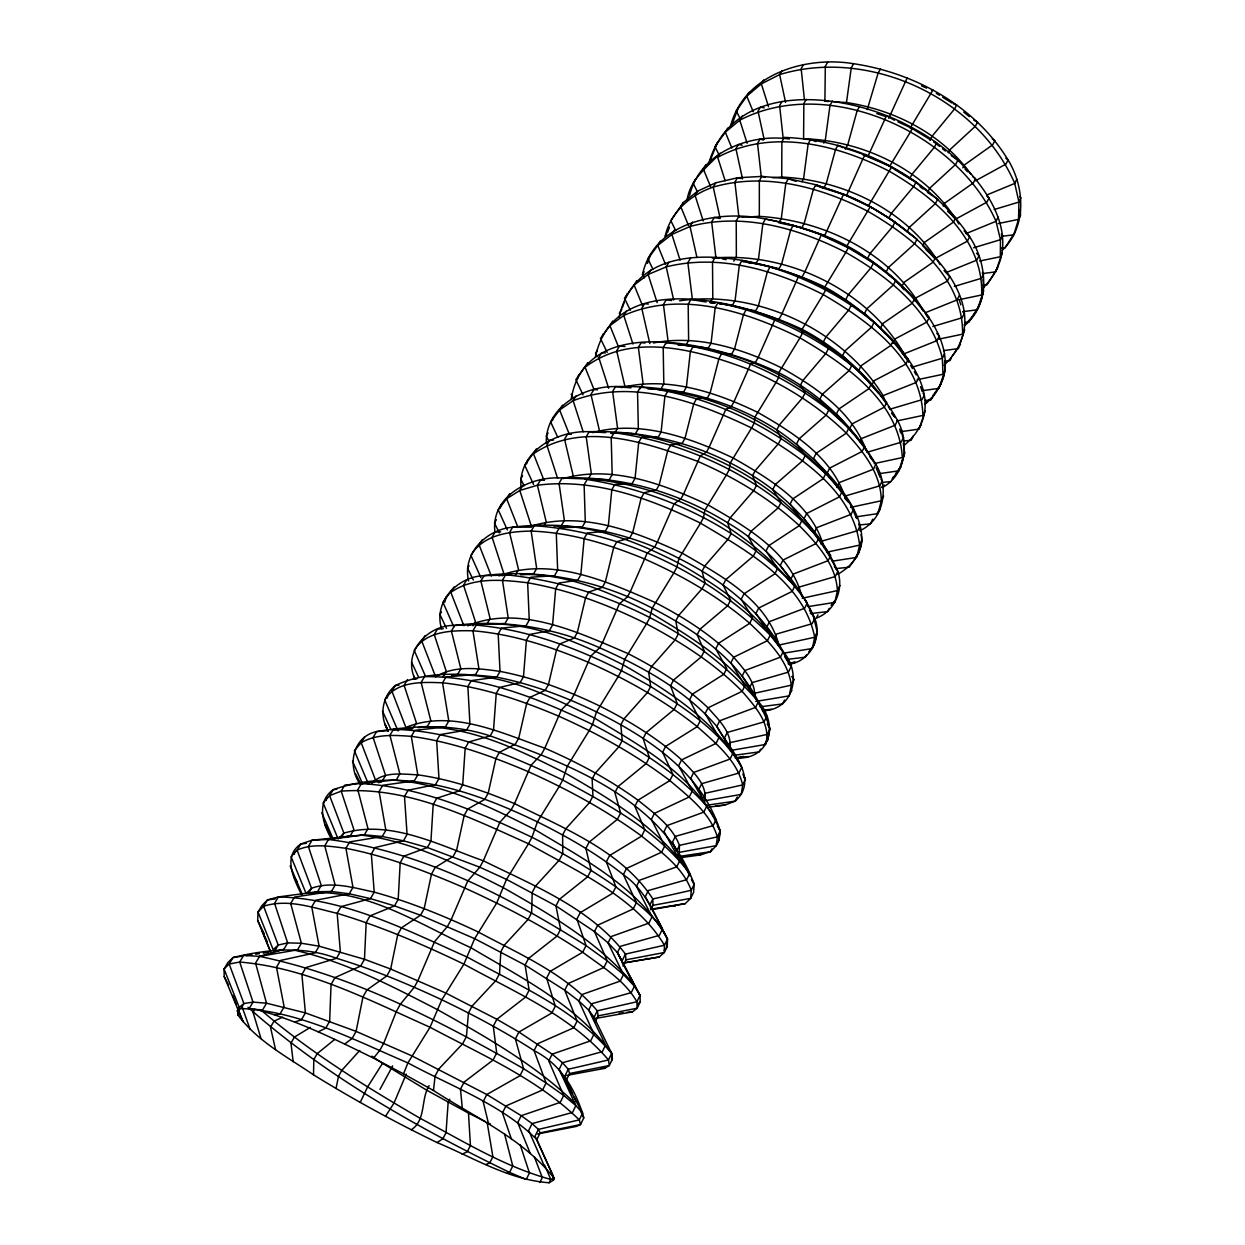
<?xml version="1.0" encoding="UTF-8"?>
<svg xmlns="http://www.w3.org/2000/svg" width="1245" height="1245" viewBox="0 0 1245 1245"><rect width="100%" height="100%" fill="white"/><g stroke="black" fill="none" stroke-linecap="round" stroke-linejoin="round"><path stroke-width="1.5" d="M644.287 277.822L642.451 274.554C654.279 221.174 719.33 209.487 765.457 219.042C826.555 230.278 886.284 260.283 923.572 311.25C891.762 252.906 823.925 220.365 759.326 216.365L759.341 180.79L761.862 176.401L788.334 178.72L815.88 184.742L843.534 194.236C901.645 215.634 1010.582 301.181 943.943 365.376M940.053 264.656C907.729 210.498 843.519 179.918 781.735 177.055L781.876 141.681L784.35 137.401C856.498 140.109 929.05 176.136 969.606 236.752C987.301 263.068 991.067 303.609 964.673 325.505M611.622 1060.693L611.7 1053.394L594.098 1017.243L588.698 1010.115L578.863 1001.011L564.732 990.195L525.094 965.093L474.656 938.668L420.514 915.231L394.525 905.878L370.496 898.641L349.269 893.786L331.45 891.467L317.553 891.716L278.351 896.945L267.41 899.933L261.761 905.8L258.042 912.025L257.668 920.428L270.383 951.32M571.128 399.598C585.508 308.075 723.921 346.25 778.763 372.691C819.086 393.124 852.732 425.588 875.842 464.26C888.93 486.095 885.055 518.932 860.279 530.495M982.959 288.077C1038.75 231.741 964.237 154.271 912.585 127.955C851.487 93.157 734.332 76.272 708.825 163.173M313.522 1074.824C287.175 1056.865 257.419 1041.271 238.075 1015.157L237.328 1010.675L240.985 1008.497C300.216 1011.236 354.343 1040.135 407.909 1062.888C451.406 1086.434 501.564 1104.346 536.844 1139.58L554.274 1178.455L553.449 1180.167L549.092 1182.75C509.096 1179.918 473.365 1157.694 437.026 1142.536C394.774 1122.025 353.455 1099.553 313.522 1074.824L313.818 1059.635L317.195 1053.628L334.718 1039.419M677.809 855.253L679.256 852.343L679.459 845.371C671.942 825.684 653.734 813.016 638 800.208C609.085 779.292 577.509 762.345 544.812 748.167C501.579 733.056 451.421 708.763 405.901 727.438L391.91 691.177L395.272 685.544C426.241 670.681 463.327 673.467 496.708 677.171C531.444 683.925 564.716 696.546 596.495 711.907C648.365 737.943 701.838 772.491 720.17 831.022L719.159 839.861L716.342 845.635L710.537 851.704L700.312 854.957L679.941 857.758M595.406 357.019C614.563 266.368 744.354 301.99 802.076 329.287C841.402 350.063 875.624 381.592 897.536 420.421C909.69 442.629 906.049 474.874 882.238 487.635M619.092 317.226C639.556 225.952 765.255 258.353 824.812 286.988C871.002 312.044 968.19 392.735 903.745 445.648M360.225 784.226C346.857 765.986 352.584 736.729 376.597 731.578C414.336 725.306 453.351 723.703 490.156 735.904C568.342 763.854 663.383 799.025 694.196 884.277L693.574 892.4L690.695 898.33L685.217 903.637L652.567 909.535M301.508 894.673C294.007 879.017 282.288 856.887 300.761 844.001L312.059 840.204L364.365 834.819L382.262 836.515L403.473 840.795L427.362 847.518L479.823 867.205L506.497 879.39L555.939 905.878L594.472 931.587L608.074 942.87L617.427 952.549L639.992 995.393L640.241 1001.945L637.175 1008.217L632.429 1011.874L594.861 1018.566M294.302 854.35L294.676 850.662M729.866 748.992C732.558 732.34 717.976 719.221 708.031 707.829C684.485 685.466 656.66 668.254 627.869 653.516C579.952 633.145 519.43 603.794 467.653 625.83M260.936 1009.913C309.6 1052.149 364.785 1086.107 420.343 1118.415C462.611 1140.778 504.225 1166.845 550.726 1179.389L554.274 1178.455C523.569 1138.973 474.827 1117.294 433.478 1090.495L435.081 1076.069L438.847 1068.957L462.689 1043.699L466.439 1036.571L468.462 1012.948L472.104 1006.069L495.915 980.531L499.556 973.637L500.817 951.771L504.349 945.095L528.129 919.339L531.646 912.647L532.191 892.463L535.615 885.973L559.347 860.015L562.756 853.525L562.615 834.913L565.946 828.625L589.616 802.465L592.931 796.178L592.153 779.059L595.375 772.958L618.998 746.642L622.204 740.542L620.835 724.823L623.963 718.894L647.524 692.438L650.637 686.524L648.692 672.144L651.742 666.386L675.21 639.805L678.245 634.047L675.77 620.959L678.727 615.357L702.118 588.667L705.075 583.08L702.087 571.175L704.966 565.744L728.278 538.96L731.142 533.529L727.687 522.775C678.183 492.211 620.43 475.45 562.102 478.064C530.541 475.559 490.234 496.195 494.981 532.424M754.61 696.593C755.575 680.984 743.032 668.378 733.71 657.236C711.004 634.545 683.661 617.209 655.259 602.549C607.653 581.648 550.757 555.986 499.012 575.937M833.901 101.81L846.475 102.541L851.269 67.821L853.603 63.713C915.059 72.848 975.162 106.09 1008.061 159.92C1024.9 187.373 1026.907 226.963 1002.209 250.323M331.186 838.352C322.33 823.241 316.495 801.827 333.162 789.672C402.057 765.519 474.781 791.789 537.404 821.887C567.533 836.873 596.946 853.696 623.356 874.675C645.766 890.113 655.461 915.853 667.476 939.041L667.273 946.402L664.316 952.503L659.181 957.016L623.901 962.867M326.19 800.395L326.657 797.08M415.099 679.194C402.088 652.629 427.533 624.694 454.721 625.41C504.194 619.185 554.165 627.542 599.639 647.774C642.685 666.884 685.715 690.275 716.84 726.442C728.605 747.809 760.555 778.436 735.204 801.142L724.73 805.126L707.425 807.289M743.514 756.415L735.966 758.003C769.955 760.119 778.996 724.419 758.407 701.713C736.464 658.029 694.477 629.892 652.255 608.136C600.619 581.228 542.151 568.42 484.103 575.626C457.646 576.559 433.12 601.584 441.57 628.709M762.594 710.786C794.45 710.241 801.764 672.829 783.183 651.633C760.368 609.396 721.12 579.61 678.961 558.429C628.025 531.771 569.852 520.177 512.66 527.195C486.437 529.312 461.973 553.651 468.618 580.979M336.041 1088.504L338.484 1076.349L341.799 1070.342L359.743 1050.469M388.191 731.08C379.18 716.311 381.841 696.749 395.272 685.544L398.976 685.217M387.257 698.04L388.02 694.305M520.924 486.717C518.48 450.908 557.449 430.303 589.181 431.704C646.606 430.07 703.97 444.761 752.587 475.683L756.493 485.348L753.707 490.623L730.488 517.484L727.687 522.775C765.473 545.045 796.349 578.583 814.775 618.391C822.509 637.642 809.872 661.811 788.785 664.27M546.306 443.111C545.294 407.317 583.314 386.106 615.528 386.572C672.098 385.156 729.025 399.069 776.833 429.836L781.16 438.473L778.452 443.609L755.31 470.517L752.587 475.683C789.439 498.342 820.346 531.724 837.838 571.362C843.954 589.648 834.772 611.373 816.346 618.127L817.965 614.843M804.908 599.467L813.514 616.493L817.249 631.993L814.23 644.63L808.814 651.773M838.445 573.042L837.854 574.256C904.633 534.992 813.639 454.316 776.833 429.836L779.479 424.825L802.527 397.855L805.157 392.86L800.426 385.203L803.025 380.316L825.964 353.331L828.532 348.444L823.427 341.737L825.933 336.975L848.794 309.958L851.284 305.196L845.822 299.376L848.281 294.738L871.018 267.706L873.461 263.068C842.6 238.495 803.647 226.683 765.457 219.042L762.874 223.571L758.516 258.913L755.948 263.473L748.556 262.726M444.776 602.284L446.099 597.009M861.058 534.681C864.481 546.975 855.486 557.62 849.277 567.206L836.08 568.591M903.31 443.36L904.648 452.838L900.571 467.295L892.167 479.263L893.303 476.959M924.817 404.5C980.157 356.459 910.173 286.615 867.656 258.089L870.053 253.575L892.681 226.528L895.062 222.015L868.543 205.581L891.685 166.892L862.723 154.691M500.225 508.084L501.175 504.754M944.426 362.715C947.274 376.721 937.921 388.969 930.809 400.019L925.175 400.454M526.619 463.84L527.647 460.401M982.943 279.751C985.822 296.668 977.123 314.347 964.112 324.961M552.36 420.717L553.465 417.168M577.447 378.651L578.629 375.01M602.066 337.224L603.171 333.893M622.453 307.406L624.196 302.302M625.955 297.181L627.106 293.789M647.431 263.333L650.481 254.634M667.585 232.379L669.483 227.072M689.637 195.356C699.565 152.621 749.739 133.199 789.314 139.035M717.338 142.646L709.603 161.834M730.566 126.041C744.136 73.953 805.531 55.76 853.603 63.713M732.247 123.831L738.596 107.039M433.478 1090.495L403.52 1073.844L407.909 1062.888L430.039 1027.249L441.804 999.797L463.903 964.159L474.656 938.668L496.708 903.014L506.497 879.39L528.503 843.752L531.973 837.278L537.404 821.887L559.347 786.28L562.709 780.008L567.378 766.08L589.258 730.519L592.527 724.434L596.495 711.907L618.298 676.408L621.473 670.479L624.772 659.274L646.497 623.838L649.579 618.096L652.255 608.136L673.903 572.778L676.891 567.191L678.961 558.429L700.53 523.149L703.441 517.733L704.935 510.076L726.411 474.905L729.243 469.63L730.208 463.031L751.591 427.969L754.361 422.833L754.812 417.262L776.102 382.308L778.779 377.313L778.763 372.691L799.959 337.862L802.558 332.991L802.076 329.287L823.178 294.567L825.715 289.836L824.812 286.988L845.806 252.408L848.281 247.786L846.958 245.779L870.255 206.826L843.534 194.236L824.719 235.523L793.252 225.329L790.699 229.905L781.595 264.08L779.043 268.671L741.989 260.392L739.343 265.045L735.095 300.527L732.465 305.212L719.439 303.733M360.225 1102.432L367.602 1086.932L382.557 1063.292L371.804 1056.165M237.562 1007.656L243.024 1021.725L224.209 976.578L224.053 968.968L227.882 962.556L233.048 957.529C267.193 949.25 302.924 945.593 336.508 958.292C372.691 969.201 407.613 983.783 441.804 999.797C473.458 1015.033 504.599 1031.467 534.074 1050.609C559.783 1063.79 573.369 1086.278 582.551 1113.139L579.267 1119.878L580.543 1124.546L576.591 1126.367L537.575 1134.008M338.142 839.021L323.155 802.963L329.614 795.633L341.208 791.151L344.803 785.097L396.33 779.821L399.832 773.799L389.918 735.297L393.436 729.337C453.164 730.613 509.532 754.812 562.709 780.008C608.712 805.001 657.687 830.788 689.637 873.601L686.649 879.701L648.365 890.517L645.315 896.633L662.433 929.081L659.352 935.353L620.555 946.262L617.427 952.549L639.992 995.393L636.88 1001.758L637.175 1008.217L598.191 1015.842L595.063 1022.176L594.098 1017.243L597.273 1010.831L636.88 1001.758C624.601 980.033 602.16 966.789 582.676 952.238C545.108 927.323 505.143 906.251 464.074 887.716C425.946 871.204 386.837 856.249 345.923 848.312C329.785 846.258 312.511 843.145 297.104 850.133L291.065 856.716L306.13 893.536L311.515 888.276C331.901 880.853 353.907 887.872 374.216 892.136C410.087 902.018 444.621 916.133 478.236 931.991C519.803 954.355 566.351 973.932 597.273 1010.831L598.191 1015.842M694.196 884.277L691.535 879.328L694.196 884.277L691.255 890.284L690.695 898.33L652.987 905.333L650.341 908.072M742.814 774.079L745.428 779.23L742.658 784.91L741.304 794.357L704.826 800.8C707.58 783.759 691.955 771.106 681.622 759.855C657.204 737.88 628.881 720.793 599.67 705.977C567.953 690.633 534.712 678.043 500.008 671.382C478.749 668.456 454.939 665.001 435.625 676.782L421.775 641.097L425.043 635.619M792.256 676.408L793.952 679.77L791.322 685.155L789.283 695.846L755.777 701.449M817.249 631.993L814.697 637.253L812.331 648.505L783.012 653.283M839.955 585.461L837.449 590.581L834.788 602.378L808.114 606.611M862.069 540.128L859.641 545.108L856.684 557.418L832.282 561.184M883.623 495.93L881.258 500.786L878.036 513.578L855.844 516.908M904.648 452.838L898.859 470.812L878.814 473.738M925.144 410.803L919.168 429.089L900.151 431.782M945.157 369.796L938.995 388.362L922.125 390.697M964.673 329.769L958.354 348.616L943.57 350.592M983.737 290.692L977.263 309.787L962.665 311.701M1002.35 252.548L995.72 271.877L982.352 273.573M549.092 1182.75L550.726 1179.389L544.75 1165.289M711.922 848.857L710.537 851.704L678.743 856.544M737.227 796.987L735.204 801.142L705.79 805.375M760.524 749.21L759.217 751.902L734.425 755.264M784.521 700.001L782.607 703.939L760.119 706.802M806.651 654.637L805.39 657.204L786.98 659.399M829.232 608.307L827.614 611.637L810.355 613.567M872.729 519.118L870.411 523.865L859.283 524.954M913.363 435.797L911.169 440.31L903.528 440.948M951.398 357.797L949.997 360.676L944.441 361.066M617.427 952.549L634.421 986.196L631.262 992.639L591.935 1003.641L588.698 1010.115L605.584 1045.006L602.331 1051.636L562.46 1062.732L559.129 1069.408L582.551 1113.139L583.765 1117.901L580.543 1124.546L540.174 1132.872L536.844 1139.58M944.582 353.673L942.356 358.218L942.963 374.294L917.285 379.725M539.863 1182.47L542.291 1177.521L534.292 1156.683M700.997 853.556L700.312 854.957L693.247 855.19M897.536 420.421L895.155 425.245L861.54 438.52L859.921 441.742M918.67 377.686L916.351 382.386L883.094 395.63C841.9 329.287 756.804 289.478 679.537 300.808M959.381 295.392L957.172 299.858L924.599 313.024M998.116 217.05L996.016 221.299L1000.466 239.694L1000.311 256.735L979.737 261.014M1016.807 179.264L1014.753 183.42L1018.924 202.064L1018.534 219.369L1013.772 234.823L1002.443 236.223M622.36 960.331L625.457 954.106L664.456 945.22L667.476 939.041C657.22 916.118 634.919 901.909 615.886 886.845C589.227 868.185 560.981 851.985 531.973 837.278C478.127 811.896 421.65 787.073 361.439 783.587L357.813 789.719L367.975 828.625L364.365 834.819L328.478 839.472L312.059 840.204L308.371 846.429L321.241 885.413L317.553 891.716L312.713 893.116M649.828 905.022L652.831 898.968L691.255 890.284C682.493 866.598 660.395 851.549 641.657 836.095C606.253 810.308 567.642 789.283 527.709 771.433C490.343 755.559 451.686 741.802 411.301 736.355C394.463 735.126 376.363 733.819 361.19 742.674L354.358 750.704L368.536 784.272M702.507 798.963L705.355 793.236L742.658 784.91C736.822 759.948 715.47 742.938 697.247 726.629C663.85 700.172 626.484 679.179 587.593 661.982C550.959 646.684 512.707 634.047 472.929 630.795C452.386 630.375 426.241 630.624 414.227 650.419L425.292 675.864M728.465 746.689L730.535 742.518L767.325 734.363L770.017 728.823C752.867 673.467 697.807 641.268 650.933 613.069C610.486 592.838 566.662 573.027 520.503 574.536M753.707 695.846L755.061 693.138L791.322 685.155C787.852 659.352 767.589 640.428 749.723 623.309C718.194 596.324 681.995 575.377 644.07 558.756C608.12 543.987 570.241 532.44 531.148 531.101C509.345 531.413 482.998 534.634 470.937 555.41L480.944 577.742M572.7 1093.795L566.382 1080.022L569.603 1073.517L568.265 1069.237L562.46 1062.732L552.158 1054.157L518.916 1032.043L496.864 1019.282L445.508 992.919L390.681 969.03L364.474 959.288L319.093 946.169L301.368 943.243L287.642 942.885L278.211 945.064L273.169 949.655L258.042 912.025L263.629 906.251L267.41 899.933L275.114 898.906M622.936 965.964L625.97 959.817L625.457 954.106C590.799 908.119 533.545 885.615 483.34 860.762C439.874 845.573 390.697 819.288 343.885 833.138L339.294 837.854M650.761 909.815L652.987 905.333L652.831 898.968C622.064 851.129 563.627 828.112 514.543 803.616C483.418 790.699 451.297 779.479 417.791 774.841C402.633 774.203 383.102 771.013 371.695 783.432M451.733 675.335C502.373 672.067 550.212 696.437 594.534 718.1C642.124 746.891 697.9 777.113 720.17 831.022L717.322 836.873L679.459 845.371L676.533 851.253L672.424 842.289L675.397 836.36L713.167 825.606L716.062 819.692L706.74 806.184L690.804 778.265L693.73 772.429L730.068 759.03L732.931 753.225L716.84 726.442L719.703 720.762L755.606 707.378L758.407 701.713C695.519 629.036 600.619 584.652 505.672 574.723L502.451 580.248L508.209 617.909L504.988 623.48L454.721 625.41L451.406 631.044L460.852 668.783L457.553 674.463L452.106 675.475M726.1 743.078L724.419 738.083L727.236 732.465L764.025 721.882L766.78 716.28L742.176 676.035L744.946 670.51L780.459 657.127L783.183 651.633L770.235 635.121L755.933 613.427L758.687 608.027L792.116 591.406L794.808 586.021L780.319 565.386L782.981 560.125L816.097 543.489L818.728 538.245C766.391 479.994 691.271 443.562 614.158 432.684L611.202 437.82L612.182 474.578L609.225 479.761L562.102 478.064L559.052 483.293L564.374 520.426L561.324 525.701L557.698 525.981M773.643 639.432L776.304 634.11L812.176 623.683L814.775 618.391L809.452 610.377M798.138 590.317L799.866 586.862L835.302 576.528L837.838 571.362L834.399 566.382M821.14 544.221L822.821 540.844L857.821 530.603L860.295 525.577L859.019 523.787L860.373 531.055M836.936 487.464L839.426 482.515L873.399 469.209L875.842 464.26L869.85 456.775M878.721 393.42L871.609 385.499L874.006 380.768L905.893 364.069L908.259 359.354L902.283 353.098M892.992 343.371L895.342 338.749L926.918 322.05L929.221 317.444L925.891 314.16L927.712 317.366M914.608 300.776L916.133 297.773L947.429 281.09L949.67 276.592L944.052 270.554M923.059 245.249L924.568 242.308L953.499 222.03L955.74 217.642L947.85 211.619M943.181 206.063L944.644 203.2L973.357 182.922L975.535 178.642L972.952 176.837M962.821 167.826L964.252 165.04L992.732 144.778L994.864 140.592L992.249 138.911M449.756 1099.21L448.153 1102.276L446.037 1132.67L442.846 1138.817L437.026 1142.536M892.572 278.211L886.098 271.986L888.448 267.473L914.701 243.693L917.036 239.18L907.06 231.726L909.364 227.321L935.446 203.542L937.718 199.153L927.509 192.461L929.75 188.166L955.662 164.387L957.887 160.091L951.211 155.641M948.192 152.761L949.655 149.96L975.395 126.196L977.558 122.01L973.73 120.111M429.089 1085.624C420.623 1099.195 426.272 1120.126 411.301 1129.791M907.06 231.726L888.946 217.844L891.28 213.424L913.799 186.392L916.118 182.003L909.706 178.58L911.978 174.284L934.404 147.252L936.66 142.973L933.75 141.805L939.57 146.428M929.953 140.28L932.178 136.094L954.479 109.078L956.689 104.907L953.67 104.035M889.599 166.394L910.282 132.235L912.585 127.955L910.142 128.173L932.956 89.967L931.556 90.418M406.259 1074.061L393.996 1103.054L385.499 1116.314M379.974 1089.391L392.657 1065.922M907.231 77.828L888.728 118.291M845.417 148.98L847.783 144.716L857.089 110.836L859.455 106.603M867.236 109.638L878.13 73.097L880.448 68.973M801.967 181.677L803.585 178.782L808.176 143.751L810.635 139.424L815.926 141.588M823.708 143.019L825.295 140.187L829.995 105.311L832.376 101.11M733.772 261.201L736.355 256.657L736.231 220.894L738.814 216.381L742.362 217.252M806.262 99.367L803.85 103.537L803.585 138.709C864.279 140.638 927.26 170.845 958.852 224.007M827.66 62.25L825.311 66.327L824.906 101.281L828.501 101.499M611.046 433.556L614.672 433.104L617.551 428.093L612.633 391.521L615.528 386.572L630.997 387.849M640.303 388.627L643.105 383.756L638.374 347.448L641.191 342.624L644.957 343.029M666.168 343.713L667.989 340.554L663.445 304.511L666.184 299.812L671.662 300.574M486.888 623.994L490.094 618.469L480.881 581.088L484.103 575.626L511.259 574.988M515.414 574.894L518.527 569.51L509.532 532.502L512.66 527.195L531.568 527.149M543.925 525.81L546.213 521.888L537.404 485.239L540.454 480.072L544.143 480.134M571.673 478.08L573.151 475.528L564.545 439.236L567.518 434.209L571.362 434.349M254.805 1009.197L253.031 1012.247L261.045 1038.688M238.075 1015.157L239.242 1007.407L224.053 968.968L229.173 964.035L239.694 962.027L243.631 955.413L259.52 956.378L283.844 949.375L287.642 942.885L274.554 903.356L278.351 896.945C345.503 898.361 407.457 930.497 467.606 957.265C517.702 984.951 574.225 1008.652 611.7 1053.394L612.415 1059.09L609.272 1065.533L604.899 1068.303L566.631 1075.462M378.682 782.7L382.091 781.346L385.561 775.402L373.095 737.445L376.597 731.578L388.082 730.613L384.97 724.154L388.129 730.908M413.822 727.064L416.359 722.722L404.096 685.264L407.488 679.568M443.018 677.14L446.301 671.506L434.24 634.545L437.524 628.99L443.313 628.694M473.022 625.799L475.419 621.706L463.545 585.197L466.75 579.812M502.202 575.906L503.758 573.245L492.055 537.202L495.168 531.957L500.692 531.833M690.539 258.089L687.862 262.679L692.251 298.458M782.031 101.405L779.603 105.545L783.167 138.351M803.523 64.584L801.157 68.631L804.379 99.273M237.328 1010.675L239.242 1007.407L243.895 1003.548L253.015 1002.1L266.523 1003.205L305.399 1012.885L356.101 1031.374L411.721 1055.776L486.811 1094.526L521.235 1115.691L532.082 1123.612L538.4 1129.386L540.174 1132.872M240.985 1008.497L243.895 1003.548L229.173 964.035L233.048 957.529L242.464 956.16M341.223 837.667L343.885 833.138L329.614 795.633L333.162 789.672L336.85 789.268M373.593 782.482L375.321 779.541L361.19 742.674L364.645 736.884M625.97 959.817L664.316 952.503L664.456 945.22C635.261 896.493 576.015 871.033 528.503 843.752C469.754 817.451 407.286 786.109 341.208 791.151L353.876 829.606L350.296 835.737L328.478 839.472L324.758 845.775L335.154 885.086L331.45 891.467L294.52 897.038L290.692 903.543L301.368 943.243L297.539 949.826L259.52 956.378L255.567 963.085L266.523 1003.205L262.586 1009.975L249.109 1008.792L253.015 1002.1L239.694 962.027C307.219 967.739 369.049 1000.108 430.039 1027.249C481.395 1054.733 537.217 1078.637 579.267 1119.878L538.4 1129.386L535.023 1136.171L552.531 1174.673L553.449 1180.167M668.876 262.353L666.199 266.897L648.131 274.46L634.141 285.027L624.476 298.193L630.297 310.238M692.625 222.077L690.026 226.497L671.895 234.465L657.765 245.421L647.914 258.944L652.878 269.091M765.301 177.381L761.862 176.401L737.429 177.786L715.797 182.797L713.245 187.108C690.43 194.765 670.308 212.335 665.095 236.55L666.76 233.78M782 70.56L779.635 74.576L761.333 83.882L746.782 96.176L736.262 110.961L740.542 119.364M522.838 485.379L519.803 490.483L506.653 498.778L498.187 509.75L507.369 529.981M576.03 395.848L573.136 400.703L559.612 409.978L550.617 421.915L557.807 437.353M626.515 310.861L623.776 315.467L609.925 325.645L600.463 338.422L607.155 352.428M650.808 269.963L648.131 274.46L657.158 302.675M674.494 230.076L671.895 234.465L680.112 260.221M715.797 182.797L697.62 191.154L695.083 195.434L703.192 220.894M720.17 153.182C707.456 167.001 690.461 179.015 687.209 199.433L688.827 196.726M742.207 116.112L739.779 120.189L725.306 132.157L714.941 146.661L719.252 155.205M763.699 79.913L761.333 83.882L768.57 106.743M454.02 587.033L442.955 602.269L453.787 626.811M482.22 539.754L479.123 544.952L491.339 576.046M509.672 493.72L506.653 498.778L517.982 527.429M536.424 448.885L524.736 465.272L533.576 484.492M562.475 405.185L559.612 409.978L569.323 434.303M587.873 362.591L575.859 379.647L583.002 394.805M612.633 321.07L609.925 325.645L618.547 346.997M636.786 280.576L634.141 285.027L642.685 306.083M660.364 241.079L657.765 245.421L665.515 264.438M697.62 191.154L683.349 202.515L680.828 206.748L688.501 225.516M705.806 164.869L703.332 169.009L710.662 186.828M727.718 128.126L725.306 132.157L731.842 147.968M749.132 92.223L746.782 96.176L753.256 111.77M441.461 611.917L439.921 614.532L446.519 628.367M469.038 565.635L467.529 568.171L473.318 579.999M496.413 519.71L494.436 523.009L499.385 532.922M522.589 475.761L520.675 478.983L524.161 485.815M548.111 432.918L546.244 436.046L548.858 441.072M597.304 350.359L595.53 353.331L597.367 356.739M619.279 313.475L621.878 309.102M642.451 274.554L644.147 271.706M695.566 179.109L693.123 183.202L697.465 191.901M1015.251 231.772L1004.964 247.973L1001.182 248.16M997.759 267.722L987.067 284.685L983.223 284.903M979.333 305.539L968.75 322.237L965.093 322.471M952.098 356.366L960.486 344.258M932.972 395.614L941.173 383.911M918.39 428.747L921.393 424.514M683.349 202.515L670.79 220.63L675.724 230.605M895.544 473.863L901.147 466.128M877.102 513.205L880.371 508.769M855.906 556.717L859.081 552.5M831.084 605.319L834.166 601.319M259.832 1010.504C299.594 1021.429 336.664 1040.089 373.547 1058.157L379.927 1050.157L383.802 1043.061L396.361 1011.469L400.236 1004.388L414.274 987.254L418.024 980.391L434.505 941.749L447.546 926.311L451.188 919.65L467.715 881.055L479.823 867.205L483.34 860.762L499.899 822.229L511.119 809.888L514.543 803.616L531.117 765.177L541.497 754.252L544.812 748.167L561.417 709.821L570.988 700.235L574.21 694.337L590.815 656.084L599.639 647.774L602.767 642.031L619.372 603.903L627.464 596.791L630.515 591.204L647.12 553.2L654.528 547.224L657.485 541.793L674.074 503.914L680.844 499.027L683.723 493.751L700.297 456.012L706.46 452.122L709.261 447.002L725.804 409.403L731.375 406.492L734.099 401.497L750.611 364.054L755.637 362.062L758.283 357.19L774.763 319.903L779.261 318.782L781.844 314.036L798.294 276.919L802.278 276.623L804.799 272.001L821.202 235.04L848.281 247.786L873.461 263.068L895.824 280.25L893.428 284.887L867.002 308.635L864.59 313.273L893.256 340.679L890.844 345.425L861.198 365.656L858.754 370.403L871.609 385.499M764.072 744.775L767.605 740.355L770.017 728.823L767.231 724.045M789.641 693.247L791.867 690.524M766.126 741.491L768.274 738.985M716.28 843.814L718.458 841.309L720.17 831.022L717.385 825.964M664.176 950.355L666.542 947.927L667.476 939.041C639.339 887.405 583.314 858.848 534.712 829.497C490.405 807.149 444.138 783.899 393.871 780.086M924.926 403.411L931.882 397.809M637.829 1003.828L640.241 1001.945M881.398 487.34L884.479 485.036M344.74 1043.979L352.195 1038.423L356.101 1031.374L362.933 997.027L366.855 989.993L386.884 975.862L390.681 969.03L397.746 934.59L401.544 927.774L420.514 915.231L424.187 908.601L431.486 874.083L435.174 867.469L453.118 856.436L456.666 850.008L464.198 815.428L467.762 809.032L484.741 799.399L488.196 793.174L495.915 758.547L499.369 752.338L515.43 744.059L518.792 738.005L526.682 703.363L530.059 697.324L545.232 690.306L548.5 684.423L556.562 649.781L559.83 643.914L574.194 638.094L577.353 632.382L585.586 597.74L588.76 592.06L602.331 587.36L605.397 581.804L613.769 547.193L616.851 541.653L629.674 538.042L632.678 532.642L641.175 498.047L644.179 492.678L656.286 490.063L659.196 484.819L667.818 450.27L670.728 445.041L682.167 443.391L684.999 438.287L693.73 403.785L696.577 398.711L707.347 397.964L710.117 392.984L718.956 358.56L721.711 353.611L731.889 353.736L734.566 348.896L743.498 314.534L746.191 309.709L755.777 310.659L758.392 305.928L767.418 271.659L770.033 266.975C807.865 278.584 843.487 297.197 874.052 322.393L871.609 327.139L845.013 350.872L842.523 355.634L871.329 383.833L868.87 388.705L838.974 408.92L836.484 413.791L864.668 446.457L862.178 451.421L829.684 468.104L827.162 473.1L831.504 479.481M310.456 1027.327L294.38 1037.116L290.957 1043.154L293.197 1061.752M975.535 180.743L1005.976 164.091L1008.061 159.92L1005.789 158.146M956.207 218.809L986.927 202.141L989.075 197.862L986.803 195.994M936.411 257.808L967.427 241.125L969.606 236.752L964.035 230.854M318.175 1031.84L325.723 1028.168L329.66 1021.165L331.046 984.53L335.014 977.558L360.661 966.073L364.474 959.288L366.17 922.654L369.998 915.9L394.525 905.878L398.213 899.31L400.19 862.692L403.909 856.155L427.362 847.518L430.941 841.138L433.182 804.566L436.777 798.216L459.218 790.886L462.704 784.692L465.179 748.167L468.68 742.004L490.156 735.904L493.534 729.897L496.241 693.434L499.634 687.458L520.192 682.525L523.476 676.689L526.402 640.303L529.685 634.483L549.372 630.655L552.562 624.99L555.69 588.683L558.896 583.033L577.727 580.248L580.824 574.739L584.154 538.525L587.266 533.047L605.303 531.226L608.323 525.872L611.809 489.767L614.843 484.445L632.118 483.558L635.059 478.345L638.716 442.364L641.673 437.166L658.216 437.166L661.079 432.093L664.908 396.221L667.771 391.179L683.629 392.019L686.4 387.07L690.384 351.339L693.169 346.421L708.358 348.04L711.066 343.231L715.175 307.624L717.898 302.831C766.733 312.604 812.923 334.438 851.72 365.625L849.199 370.512L822.431 394.198L819.895 399.085L828.796 410.025L848.841 428.14L846.304 433.135L816.175 453.32L813.607 458.316L841.993 491.744L839.441 496.848L806.651 513.516L804.052 518.636L814.183 532.751L816.736 527.662L851.082 514.325L853.588 509.252C809.001 440.497 729.259 394.058 647.633 388.424M462.035 1154.224L467.248 1151.781L470.423 1145.556L468.493 1113.139L426.677 1090.184L382.557 1063.292M282.599 1017.165L273.993 1021.18L270.492 1027.234L275.55 1049.597M986.678 195.029L1014.753 183.42C977.652 97.655 869.041 47.403 779.635 74.576L785.564 102.37M965.887 233.671L996.016 221.299C957.078 133.199 828.594 74.062 739.779 120.189L747.109 143.299M946.387 272.499L976.827 260.096L978.99 255.739L976.531 253.264M712.264 258.151C786.124 251.443 866.536 288.902 904.103 353.813L937.018 340.601L939.275 336.025L936.831 333.349M621.566 387.631C667.756 376.021 715.953 392.253 757.505 412.251C793.189 432.451 833.543 457.942 845.697 499.478M485.69 1164.495L489.705 1163.048L492.88 1156.745L487.153 1122.476L490.437 1124.002M345.316 837.465L348.631 836.313M592.682 432.637C640.21 419.627 690.103 437.664 732.978 457.895C769.379 478.796 812.767 504.209 823.988 547.582M294.738 1022.067L301.446 1019.811L305.399 1012.885L301.897 974.493L305.865 967.598L336.508 958.292L340.336 951.585L337.162 913.316L341.005 906.625L370.496 898.641L374.216 892.136L371.337 854.008L375.072 847.534L403.473 840.795L407.084 834.461L404.485 796.489L408.111 790.201L435.47 784.646L438.971 778.498L436.653 740.682L440.17 734.581L466.548 730.13L469.941 724.17L467.871 686.509L471.279 680.595L496.708 677.171L500.008 671.382L498.187 633.907L501.502 628.149L526.044 625.721L529.249 620.103L527.647 582.784L530.868 577.198L554.539 575.719L557.651 570.241L556.282 533.109L559.41 527.678L582.255 527.071L585.29 521.748L584.123 484.803L587.173 479.527C665.017 491.791 740.542 528.362 794.808 586.021M563.176 478.609C612.12 464.603 663.554 484.227 707.783 504.785C744.992 526.293 790.762 551.488 801.811 596.355M994.132 209.549L1018.924 202.064L1020.947 197.924L1019.686 196.554M973.606 247.786L1000.466 239.694L1002.536 235.476L1001.276 234.06M954.386 286.412L981.558 278.257L983.69 273.931L982.414 272.468M932.879 326.501L962.198 317.74L964.377 313.304L963.101 311.795M912.694 367.042L942.356 358.218C930.435 309.398 887.405 276.172 845.806 252.408C798.527 228.193 742.751 212.164 690.026 226.497L696.935 257.466M890.035 409.185L922.016 399.692L924.304 395.038L923.027 393.42M867.002 452.308L901.162 442.224L903.496 437.446L902.236 435.781M845.199 496.024L879.764 485.846L882.176 480.944L880.9 479.216M507.322 1173.023L509.578 1172.385L526.23 1179.482L529.436 1172.977L520.145 1144.622M788.116 663.772L794.933 661.858L794.31 663.118L788.521 663.632M378.34 782.389L382.091 781.346M275.129 1014.924L280.187 1013.679L284.14 1006.832L276.483 967.256L280.452 960.455L315.25 952.814L319.093 946.169L311.732 906.874L315.592 900.275L349.269 893.786L352.973 887.343L345.923 848.312L349.658 841.916L382.262 836.515L385.872 830.259L379.102 791.493L382.729 785.284L414.289 780.911L417.791 774.841L411.301 736.355L414.818 730.333L445.399 726.924L448.791 721.026L442.566 682.805L445.975 676.953L475.621 674.463L478.92 668.736L472.929 630.795L476.259 625.115C538.369 630.686 596.962 655.913 650.637 686.524C684.781 708.234 721.042 731.375 741.771 767.278L738.954 773.02L701.666 783.681L698.787 789.47L701.884 797.376M283.844 949.375L274.445 951.476L278.211 945.064L263.629 906.251C287.875 898.392 313.413 907.885 337.162 913.316C380.83 926.42 422.895 944.332 463.903 964.159C514.123 991.814 570.583 1015.531 608.494 1059.946L609.272 1065.533L569.603 1073.517M826.68 552.235L859.641 545.108C852.607 488.429 796.52 454.565 751.591 427.969C697.542 401.886 632.351 377.889 573.136 400.703L583.158 431.766M802.185 598.254L837.449 590.581C835.909 564.218 816.907 543.52 799.321 525.639C769.55 498.249 734.425 477.317 697.418 461.257C646.886 442.722 582.458 420.343 533.482 453.803L543.987 480.259M850.553 507.384L881.258 500.786C881.242 474.034 863.625 451.795 846.304 433.135C818.136 405.465 784.039 384.565 747.887 369.034C697.542 350.25 632.211 331.372 585.088 367.275L594.021 389.529M874.114 463.607L902.345 457.569C899.046 400.672 844.67 364.1 799.959 337.862C746.798 311.608 681.155 289.992 623.776 315.467L632.927 344.025M896.898 420.95L922.903 415.425C921.222 358.529 867.843 320.665 823.178 294.567C775.448 270.305 719.61 253.482 666.199 266.897L673.669 299.983M938.995 339.107L962.541 334.174C963.708 277.479 912.461 237.157 867.843 211.323C821 187.155 765.317 171.903 713.245 187.108L720.03 217.797M958.93 299.734L981.636 294.987C984.048 238.48 933.937 197.006 889.335 171.281C837.745 144.669 771.635 127.924 717.696 157.352L725.135 180.727M998.225 223.571L1018.534 219.369L1020.526 215.276L1020.278 209.658M679.256 852.343L716.342 845.635L717.322 836.873C710.086 812.471 688.329 796.442 669.857 780.553C635.479 754.423 597.507 733.414 558.087 715.891C521.11 700.312 482.655 687.131 442.566 682.805C422.693 682.073 396.766 680.673 384.689 699.861L398.058 731.033M619.294 1013.399L623.014 1012.745M731.593 750.299L765.613 744.448C771.62 723.718 754.408 705.837 742.129 691.302C714.459 663.429 681.093 642.078 646.497 623.838C608.914 605.039 569.183 589.974 527.647 582.784C502.077 579.719 473.162 576.777 450.83 592.371L463.856 625.721M622.313 963.241L659.181 957.016M653.454 342.982C697.324 334.298 742.191 348.647 781.378 367.804C815.864 387.039 852.327 411.893 866.318 450.597M650.917 909.146L685.217 903.637M418.382 727.718L427.377 726.395L430.77 720.544L421.106 682.416L424.514 676.642C483.714 675.864 540.003 699.394 592.527 724.434C633.938 746.315 675.288 770.873 706.74 806.184L703.783 812.16L667.024 825.575L664.021 831.567L679.786 860.684L676.735 866.847L639.556 880.246L636.46 886.409L652.038 916.787L648.91 923.121L611.279 936.52L608.074 942.87L623.465 974.57L634.421 986.196L639.992 995.393M246.214 955.6L251.863 954.775M255.63 954.23L259.396 953.67M263.162 953.125L268.796 952.3M306.41 843.316L300.761 844.001L297.104 850.133L311.515 888.276L308.776 892.945C366.761 888.588 420.312 924.864 471.17 947.85C521.095 977.652 576.964 1005.151 611.7 1053.394L608.494 1059.946L568.265 1069.237L564.997 1075.836L566.382 1080.022M735.328 758.065L748.525 756.571M584.73 479.138L588.356 478.78L591.313 473.645L586.208 436.793L589.181 431.704L605.599 432.606M762.454 710.179L771.713 709.245M626.78 1012.387L632.429 1011.874M881.896 482.406L891.031 481.582M553.854 526.012C597.693 525.592 639.463 543.256 677.934 562.771C721.695 587.842 766.811 618.22 789.844 664.705M393.825 730.115L399.567 729.632M407.239 728.994L412.982 728.512L402.322 728.963M715.797 805.842L724.73 805.126M413.107 679.179L416.842 678.914M772.507 177.646L781.735 177.055M520.861 574.599L533.545 573.914L536.673 568.498L531.148 531.101L534.276 525.717C622.375 531.817 707.798 573.182 770.235 635.121L767.465 640.661L733.71 657.236L730.893 662.791L744.977 685.606L742.129 691.302L708.031 707.829L705.137 713.541L719.003 737.522L716.062 743.389L681.622 759.855L678.649 765.722L692.267 790.948L689.248 796.971L654.465 813.374L651.4 819.412L664.737 845.931L661.64 852.14L626.515 868.465L623.356 874.675L636.413 902.547L633.207 908.943L597.724 925.175L594.472 931.587L607.218 960.875L623.465 974.57L620.228 981.091L582.146 994.459L578.863 1001.011L594.021 1034.097L590.69 1040.82L552.158 1054.157L548.765 1060.911L563.674 1095.444L575.875 1105.591L582.551 1113.139M742.642 217.206L759.326 216.365M393.436 729.337L398.758 729.119M484.616 624.087C533.747 621.769 580.201 643.354 623.138 664.814C667.725 690.415 713.914 719.766 740.526 765.161M678.089 344.725C755.544 351.386 832.033 394.774 873.43 461.241M678.4 345.238L685.902 345.207L688.625 340.43L688.174 304.247L690.913 299.516L706.071 301.99M601.273 1068.288L604.899 1068.303M553.511 440.061L549.776 440.03L546.82 445.01L557.589 478.313M647.836 388.72L661.017 388.876L663.818 383.958L663.196 347.588L666.013 342.717C725.399 348.398 781.969 373.531 828.796 410.025L826.198 415.036L799.259 438.691L796.66 443.702L805.235 455.639L825.731 473.629L823.132 478.765L792.769 498.903L790.124 504.038L801.998 520.363L799.321 525.639L768.71 545.715L766.002 550.99L777.611 568.389L774.857 573.805L744.012 593.818L741.211 599.25L752.54 617.753L749.723 623.309L718.614 643.26L715.75 648.832L726.769 668.518L723.859 674.245L692.5 694.103L689.543 699.83L700.25 720.731L697.247 726.629L665.639 746.393L662.605 752.291L672.954 774.483L669.857 780.553L638 800.208L634.872 806.278L644.832 829.839L641.657 836.095L609.536 855.595L606.331 861.851L615.886 886.845L612.618 893.287L580.232 912.647L576.917 919.09L586.053 945.609L607.218 960.875L603.918 967.474L568.078 983.597L564.732 990.195L577.12 1021.009L573.727 1027.794L537.513 1043.808L534.074 1050.609L546.104 1082.994L563.674 1095.444L560.25 1102.385L521.235 1115.691L517.733 1122.648L530.261 1153.493M670.012 906.033L675.241 906.142M605.381 352.957L601.584 352.817L598.783 357.533L608.649 388.238M424.981 726.598C474.936 728.216 521.235 750.953 565.074 772.974C610.61 799.057 657.796 827.536 688.392 871.344M584.652 478.671C671.6 484.072 756.727 532.082 807.289 602.891L804.643 608.245L769.519 621.613L766.827 626.982L771.947 636.319M614.672 433.104L611.077 432.902L635.464 433.711L638.343 428.669L637.549 392.097L640.428 387.102C700.437 393.747 757.427 419.238 805.235 455.639L802.574 460.774L775.464 484.383L772.787 489.534L781.035 502.482L778.312 507.773L751.031 531.304L748.276 536.595L756.166 550.648L753.349 556.079L725.913 579.532L723.08 584.979L730.582 600.168L727.702 605.755L700.079 629.114L697.169 634.701L704.281 651.088L701.308 656.846L673.529 680.097L670.526 685.855L677.202 703.503L674.152 709.417L646.202 732.558L643.12 738.472L649.33 757.458L646.186 763.558L618.08 786.544L614.905 792.645L620.632 813.032L617.395 819.303L589.134 842.149L585.866 848.421L591.064 870.286L587.718 876.76L559.301 899.404L555.939 905.878L560.577 929.315L557.137 935.975L528.565 958.432L525.094 965.093L529.141 990.18L525.577 997.058L496.864 1019.282L493.285 1026.16L496.693 1052.974L493.036 1060.086L464.167 1082.061L460.479 1089.157L462.222 1107.428M597.6 389.778L593.849 389.545L590.955 394.447L599.374 430.397M646.046 958.448L649.485 958.712M625.006 346.499L619.512 346.048L616.695 350.825L624.928 386.432M742.767 261.683C808.223 270.507 871.656 307.079 908.71 362.233M648.349 304.06L644.505 303.671L641.766 308.324L649.828 343.589M709.79 302.426L715.361 303.064M719.065 303.484C784.568 313.258 847.534 349.425 886.378 403.396M713.867 303.095L710.148 302.659L712.794 298.006L712.513 262.041L715.175 257.404L718.847 258.166M328.478 839.472C421.619 851.347 507.462 896.275 586.053 945.609L582.676 952.238L550.041 971.442L546.633 978.088L555.286 1006.178L551.815 1013.025L518.916 1032.043L515.399 1038.89L523.554 1068.661L546.104 1082.994L542.587 1089.997L506.015 1105.887L502.451 1112.905L511.571 1139.548M361.844 835.146C412.344 841.34 458.611 865.057 503.431 887.763C550.103 914.359 598.191 942.154 633.191 983.768M630.966 433.493C712.513 446.893 799.368 492.724 836.562 569.525M742.191 145.167L738.409 144.467L735.919 148.684L742.518 178.875M846.475 102.541C894.75 109.84 942.372 134.102 971.022 174.456M259.52 956.378C353.751 975.924 440.606 1021.242 523.554 1068.661L519.974 1075.727L486.811 1094.526L483.185 1101.592L488.6 1124.002M719.983 218.56L714.288 217.439L711.673 221.906L715.891 257.419M722.505 258.913L726.177 259.66M764.165 107.833L760.462 107.07L758.034 111.178L764.103 139.238M815.615 185.645C851.736 194.267 885.086 212.677 913.425 236.488M820.066 187.092L846.584 195.465L862.909 158.815L865.306 154.458L867.921 156.403L886.518 115.66L894.532 120.283M741.133 178.626L737.429 177.786L734.892 182.143L738.939 217.408M294.863 950.277C345.519 961.731 392.019 986.273 437.882 1009.851C485.877 1036.914 534.868 1064.335 574.661 1102.977M763.605 140.047L760.01 139.129L757.52 143.377L761.224 176.525M876.807 113.622L885.958 116.579M844.499 148.202C875.593 157.103 904.882 172.339 929.595 193.255M795.991 181.365L788.334 178.72L785.813 183.155L781.331 218.342L778.825 222.793L801.733 227.773L804.223 223.291L813.405 189.193L815.88 184.742L823.848 187.886L826.275 183.513L835.519 149.524L837.947 145.183L842.787 147.641M921.58 85.827L926.576 88.13M897.894 121.839L909.675 127.286M468.493 1113.139L485.457 1121.636M373.547 1058.157L403.52 1073.844M894.237 169.211L909.706 178.58M911.356 128.064L930.56 139.845M936.302 93.344L939.461 95.289M942.621 97.234L952.098 103.07M920.086 186.688L923.059 188.991M942.481 148.731L945.391 151.034M963.692 112.081L969.435 116.672M926.296 250.043L935.431 257.622L933.143 262.119L903.963 282.397L901.645 286.91L903.87 289.712M895.171 280.701L914.608 298.629L912.258 303.235L882.861 323.498L880.48 328.135L885.024 333.676M247.988 1007.283C325.459 1075.898 416.795 1127.441 509.578 1172.385L512.769 1165.989L504.49 1133.681M922.529 245.483L935.026 258.851M948.067 210.856L955.195 219.12M964.906 169.009L967.614 171.779M881.086 396.05L886.736 402.337L884.323 407.177L852.14 423.876L849.666 428.731L852.825 433.602M891.513 413.231L893.91 416.095M844.608 497.502L847.907 501.813M815.273 534.245L830.742 555.457L828.174 560.655L793.454 574.007L790.824 579.236L793.236 584.045M264.282 933.937L257.668 920.428M294.209 877.243L297.073 881.647M784.786 656.815L791.104 666.682L788.427 672.129L752.104 682.618L749.365 688.096L750.361 691.582M888.307 406.539L890.253 409.667M892.198 412.811L895.108 417.526M791.991 676.502L793.952 679.77M910.593 365.392L912.476 368.567M914.344 371.741L916.227 374.901M327.964 829.403L325.287 824.812L331.652 838.399M743.576 775.946L745.428 779.23M679.179 856.202L683.598 864.466M571.19 394.183L572.918 397.451M355.541 773.799L360.552 783.338M672.424 842.289L689.839 875.873M224.209 976.578L228.52 984.904M724.419 738.083L729.679 748.369M413.651 675.802L415.316 679.272M267.193 941.547L262.244 931.135L270.943 952.69M411.566 662.122L418.616 677.218M559.129 1069.408L575.875 1105.591L572.529 1112.439L532.082 1123.612L528.658 1130.491L544.049 1165.32M574.287 1097.234L576.653 1102.401M580.606 1111.007L583.765 1117.901M382.448 710.988L391.07 729.881M352.522 761.209L362.715 784.07M851.191 506.108L856.669 518.48M321.786 812.798L332.944 838.507M290.178 865.866L302.068 893.957M876.153 467.778L880.231 477.582M899.637 429.136L901.582 434.116M232.784 995.346L236.208 1004.139M920.553 386.681L922.405 391.739M883.094 395.63L886.315 404.423M242.37 1007.61L250.089 1029.304M904.103 353.813L905.333 357.393M959.164 299.718L960.86 304.9M537.404 485.239L519.803 490.483L531.335 526.075C582.255 510.559 635.79 531.802 681.886 552.982C719.75 574.925 766.967 599.514 778.934 645.066L814.697 637.253C803.71 581.415 745.335 549.979 700.53 523.149C650.295 498.576 594.207 477.847 537.404 485.239"/></g></svg>
